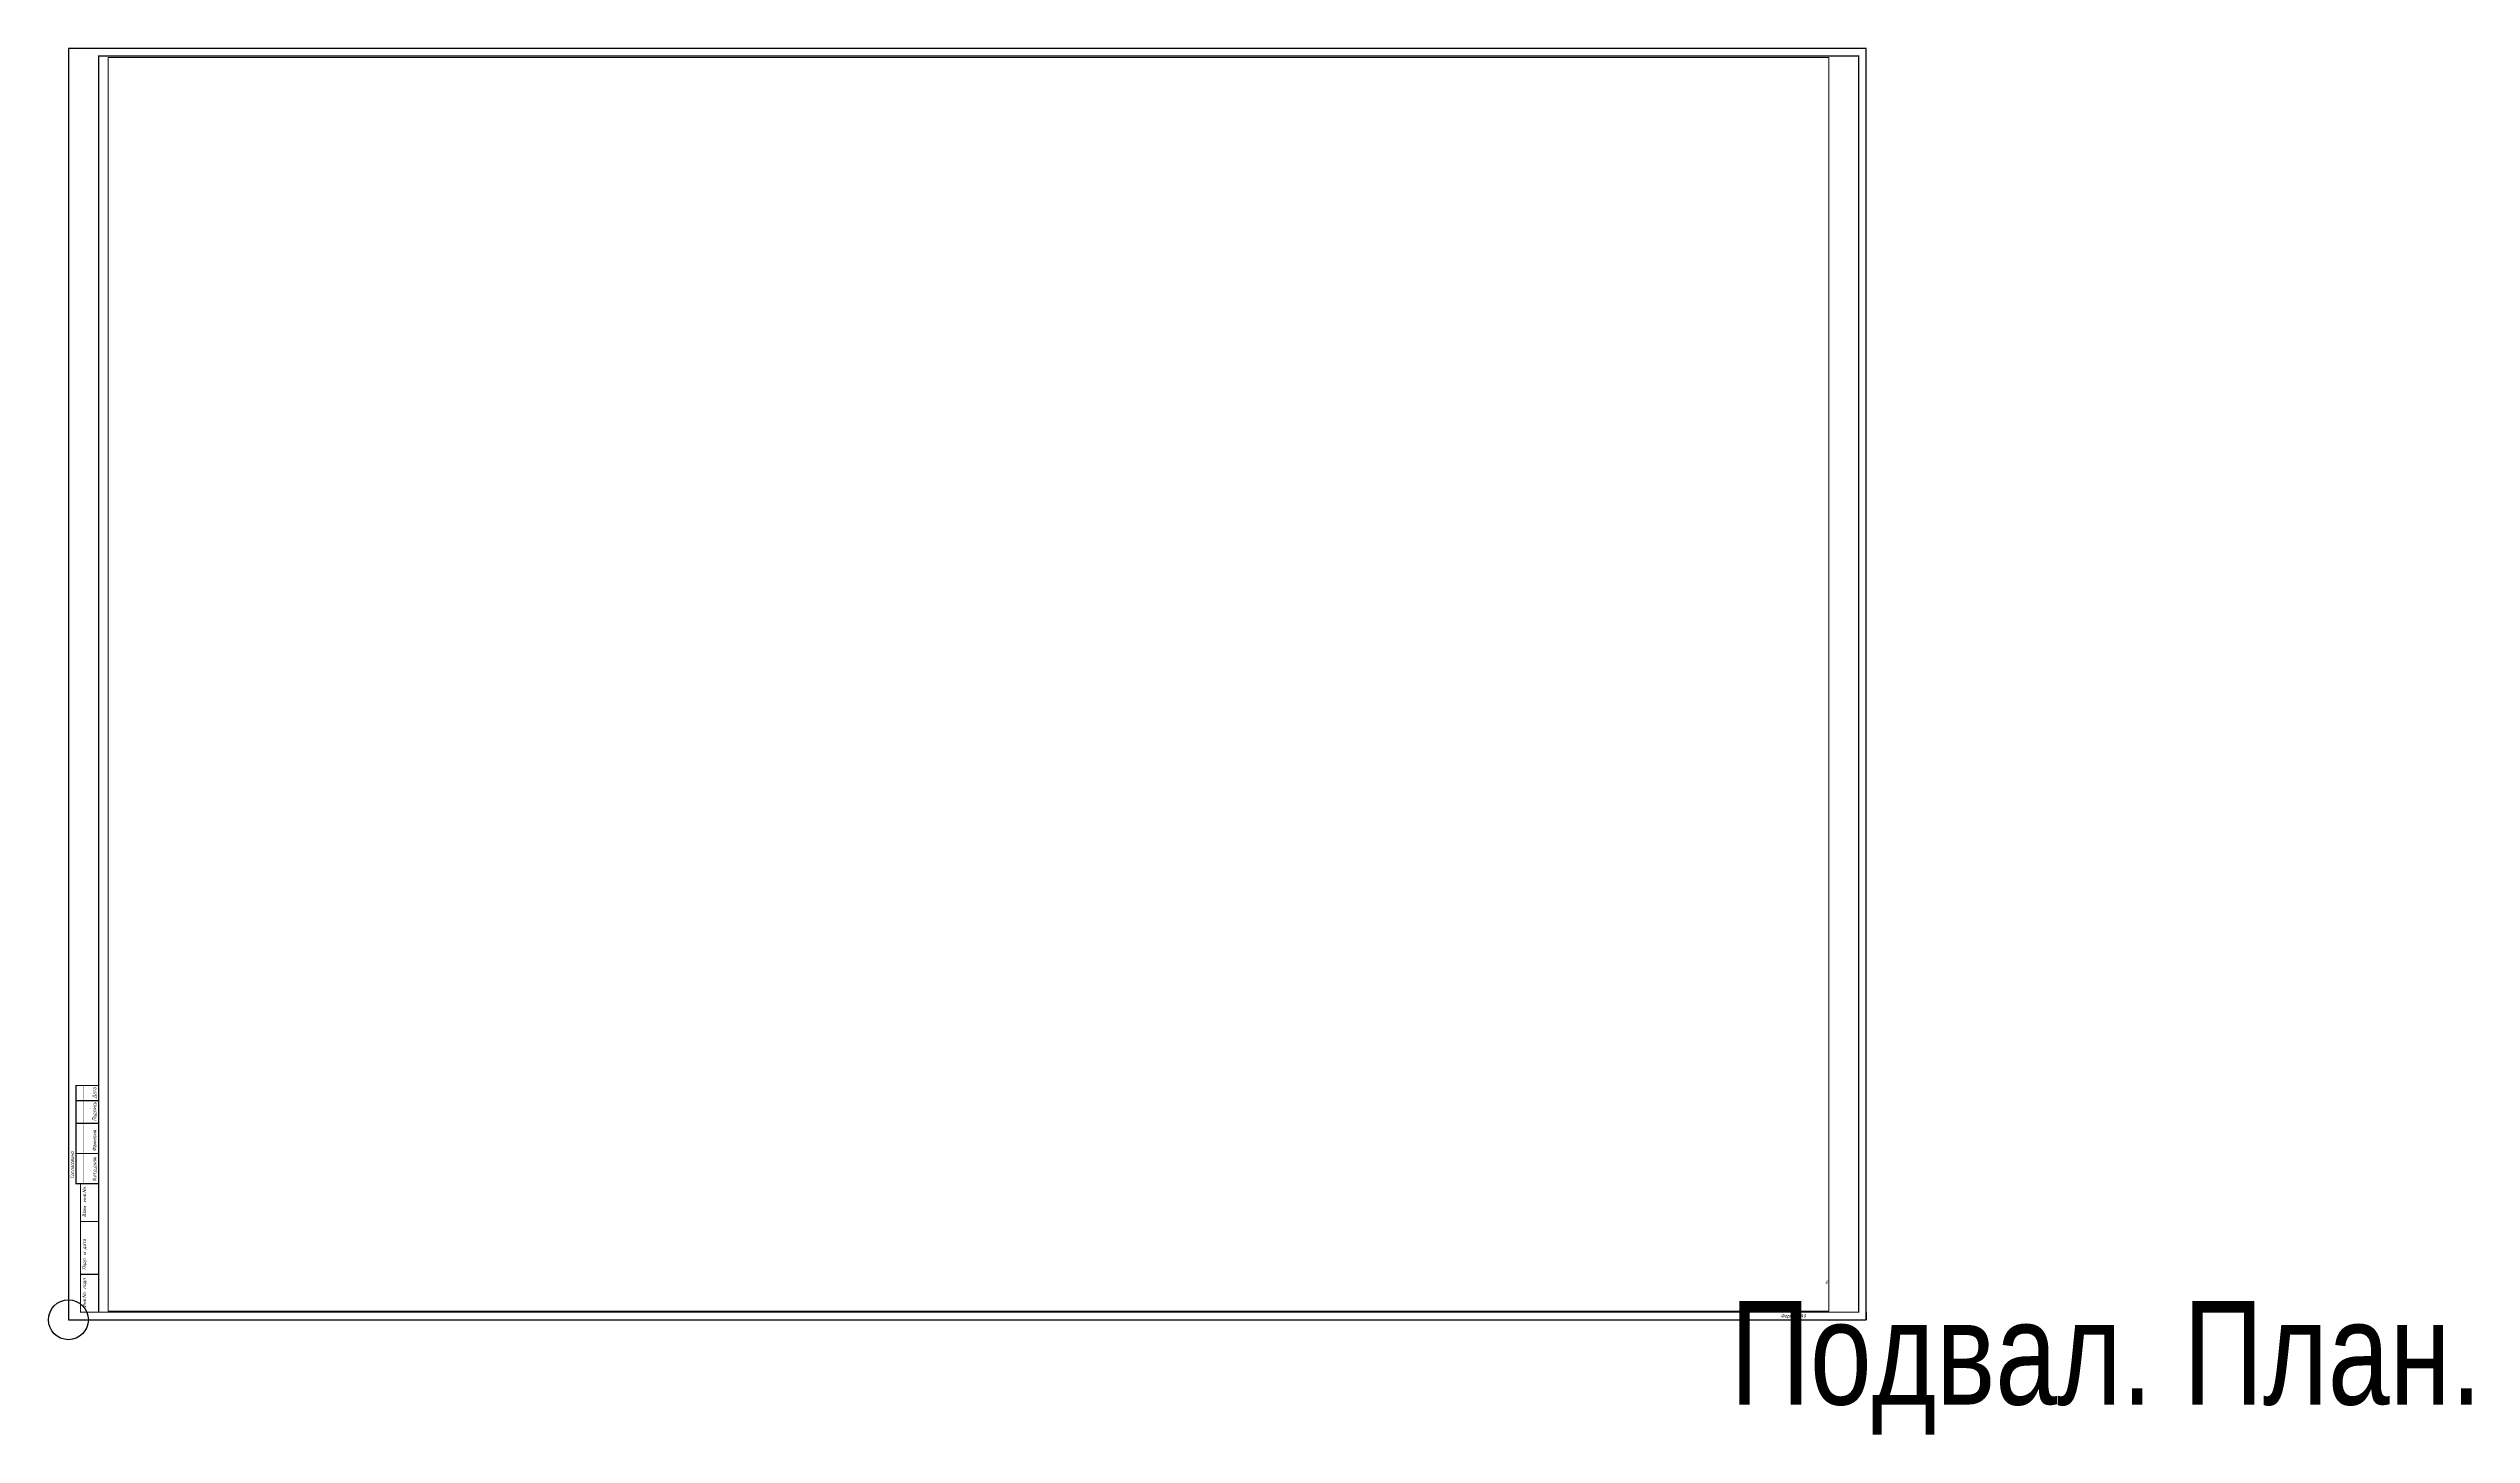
# Paper-space layout '6. подвал' of a CAD drawing. Header units: millimetres. Extents: x -13 to 1589, y -76 to 841.
import ezdxf
from ezdxf.enums import TextEntityAlignment as Align

# ---------------------------------------------------------------- set-up
doc = ezdxf.new("R2018")
doc.units = ezdxf.units.MM
doc.layers.get('Defpoints').update_dxf_attribs({"lineweight": 50, "true_color": 0xbeff1a})
doc.layers.add('102 Рамка', color=252, linetype='Continuous')
doc.styles.add('ISOCPEUR', font='isocpeui.ttf', dxfattribs={"height": 2.5})
doc.styles.get("Standard").update_dxf_attribs({"font": 'arial.ttf'})

# ---------------------------------------------------------------- blocks, each defined once
blk = doc.blocks.new('*U287')
at = {"layer": '102 Рамка', "color": 0}
blk.add_lwpolyline([(1189, 841), (0, 841), (0, 0), (1189, 0)], close=True, dxfattribs=at)
at = {"layer": '102 Рамка', "color": 0, "const_width": 0.8}
for points in [[(1184, 5), (1184, 836), (20, 836), (20, 5)], [(8, 5), (20, 5), (20, 90), (8, 90)]]:
    blk.add_lwpolyline(points, close=True, dxfattribs=at)
at = {"layer": '102 Рамка', "color": 0}
for points, const_width in [([(5, 155), (20, 155), (20, 90), (5, 90), (5, 155)], 0.8), ([(5, 145), (20, 145)], 0.8), ([(10, 90), (10, 155)], 0.05), ([(15, 90), (15, 155)], 0.05), ([(5, 130), (20, 130)], 0.8), ([(5, 110), (20, 110)], 0.8), ([(13, 90), (13, 5)], 0.05), ([(8, 65), (20, 65)], 0.8), ([(8, 30), (20, 30)], 0.8)]:
    blk.add_lwpolyline(points, dxfattribs=dict(at, const_width=const_width))
blk.add_lwpolyline([(1189, 5), (1189, 0)], dxfattribs=at)
at = {"color": 7, "style": 'ISOCPEUR', "oblique": 10, "width": 0.8}
blk.add_attdef('НОМЕР-ЛИСТА', text='', height=2.5, dxfattribs=at).set_placement((1162.6, 25), align=Align.MIDDLE_CENTER)
at = {"color": 7, "lineweight": 30, "oblique": 10, "width": 0.8, "flags": 104}
blk.add_attdef('НАИМЕНОВАНИЕ-ЧЕРТЕЖА', text='', height=2.5, dxfattribs=at).set_placement((1099, 12.5), align=Align.MIDDLE_CENTER)
at = {"layer": '102 Рамка', "color": 7, "style": 'ISOCPEUR', "width": 0.8}
for s, p in [('Дата', (17.2, 146.5)), ('Подпись', (17.2, 131.5)), ('Фамилия', (17.2, 111.5)), ('Согласовано', (2.5, 93.5)), ('N.отд.долж.', (17.2, 91.5)), ('Взам. инв.No.', (10.5, 68)), ('Подп. и дата', (10.5, 33)), ('Инв.No. подп.', (10.5, 8))]:
    blk.add_text(s, height=2.5, rotation=90, dxfattribs=at).set_placement(p, align=Align.MIDDLE_LEFT)
blk.add_attdef('FORMATTEXT', text='', height=2.5, dxfattribs=at).set_placement((1132.5, 3.8), align=Align.TOP_LEFT)

psp = doc.layouts.new('6. подвал')

# ---------------------------------------------------------------- linework, layer by layer
psp.add_circle((0, 0), 13.2)

# ---------------------------------------------------------------- block references
at = {"color": 7, "lineweight": 30}
ref = psp.add_blockref('*U287', (0, 0), dxfattribs=at)
ref.add_attrib('FORMATTEXT', 'Формат А0', dxfattribs={"layer": '102 Рамка', "color": 7, "height": 2.5, "style": 'ISOCPEUR', "width": 0.8}).set_placement((1132.5, 3.8), align=Align.TOP_LEFT)
ref.add_attrib('НОМЕР-ЛИСТА', '6', dxfattribs={"color": 7, "height": 2.5, "style": 'ISOCPEUR', "oblique": 10, "width": 0.8}).set_placement((1162.6, 25), align=Align.MIDDLE_CENTER)
lines = psp.add_mtext('\\W0.8000;Подвал. План.', dxfattribs={"color": 7, "insert": (1099, 12.5), "char_height": 68.583, "attachment_point": 1})
ref.add_attrib('НАИМЕНОВАНИЕ-ЧЕРТЕЖА', '', (1099, 12.5), dxfattribs={"flags": 104}).embed_mtext(lines)

# ---------------------------------------------------------------- viewports
at = {"layer": 'Defpoints'}
psp.add_viewport(center=(595.2, 420.4), size=(1138, 829.378), view_center_point=(200383.4, -89847.8), view_height=82937.805, dxfattribs=at)

doc.saveas('drawing.dxf')
